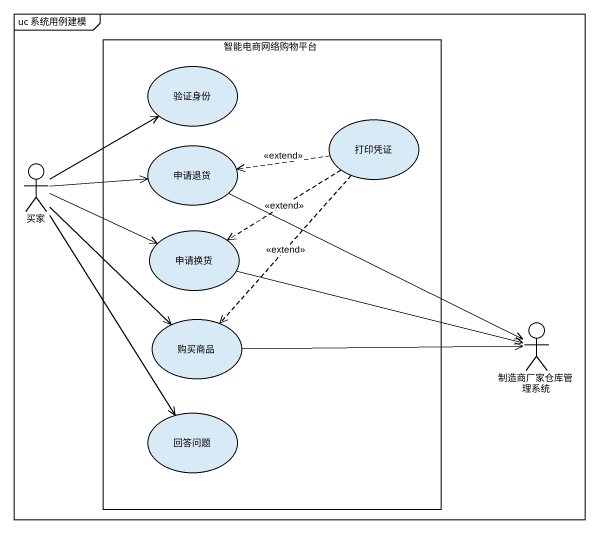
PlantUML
@startuml
mainframe uc 系统用例建模
rectangle 智能电商网络购物平台 {
  usecase 验证身份
  usecase 打印凭证
  usecase 申请退货
  usecase 申请换货
  usecase 购买商品
  usecase 回答问题
}
actor 买家
actor 制造商厂家仓库管理系统
打印凭证 .left.> 申请退货 : <<extend>>
打印凭证 ..> 申请换货 : <<extend>>
打印凭证 ..> 购买商品 : <<extend>>
买家 -up-> 验证身份
买家 -right-> 申请退货
买家 -right-> 申请换货
买家 --> 购买商品
买家 --> 回答问题
制造商厂家仓库管理系统 <-left- 申请退货
制造商厂家仓库管理系统 <-left- 申请换货
制造商厂家仓库管理系统 <-left- 购买商品
@enduml
